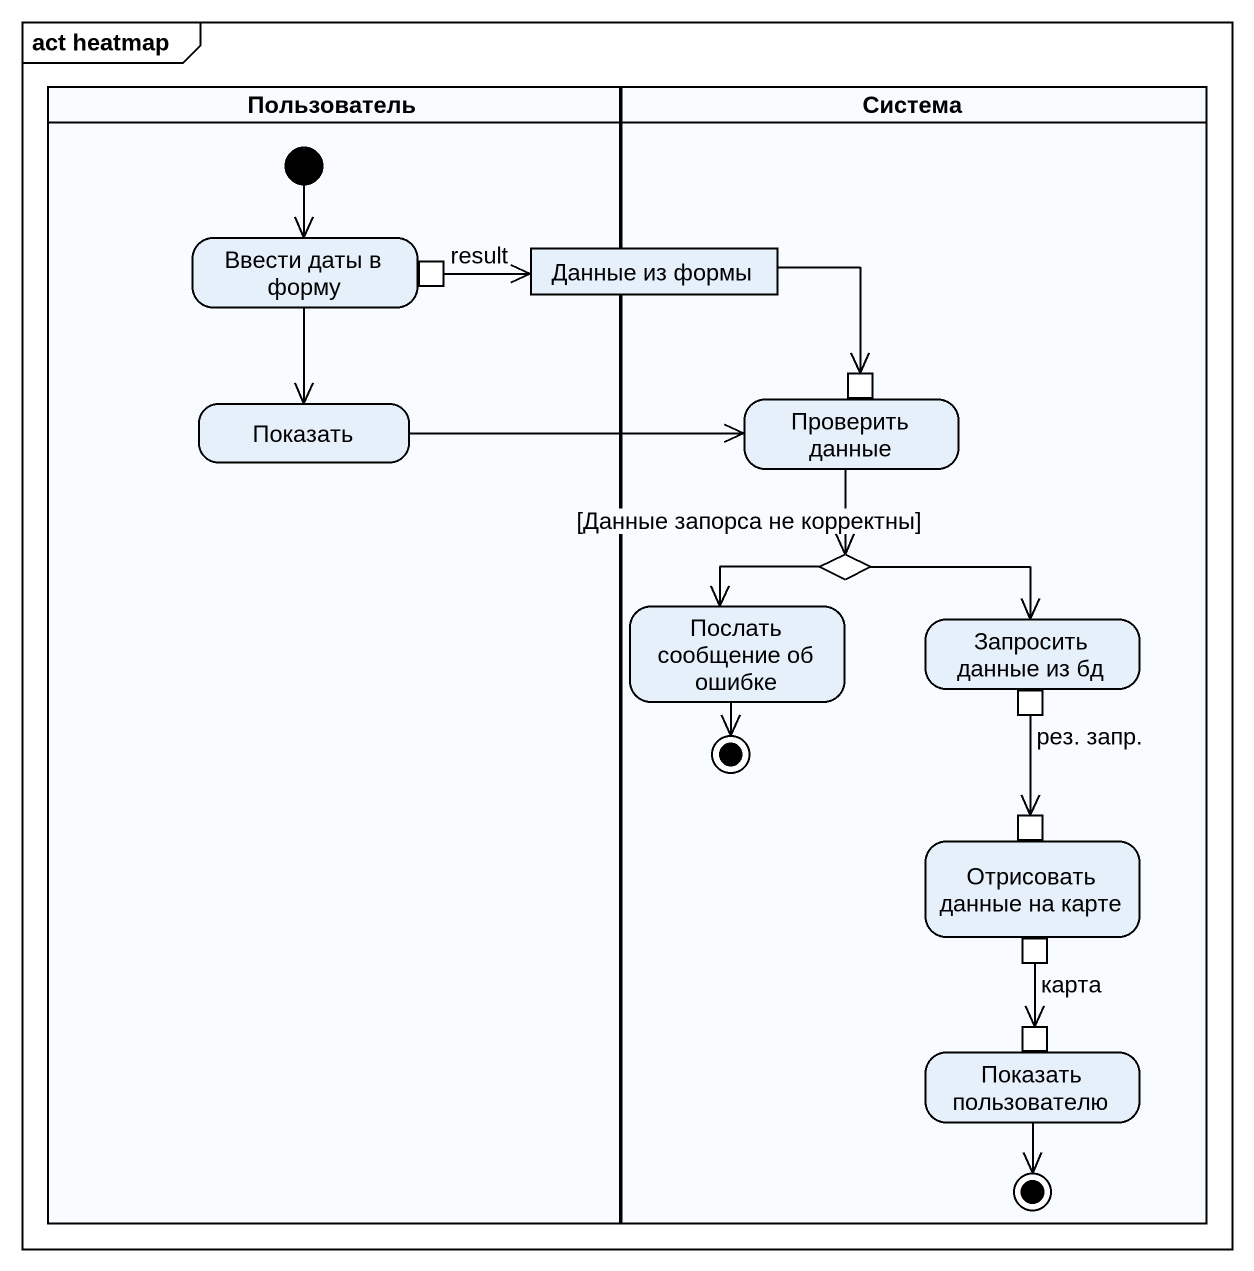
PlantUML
@startuml
mainframe act heatmap
hide empty description
state Пользователь <<partition>> {
  state "Ввести даты в форму" as Ввести_даты_в_форму {
    state result <<outputPin>>
  }
  state Показать
  [*] --> Ввести_даты_в_форму
}
state Система <<partition>> {
  state "Проверить данные" as Проверить_данные {
    state pin1 <<inputPin>>
  }
  state choice1 <<choice>>
  state "Послать сообщение об ошибке" as Послать_сообщение_об_ошибке
  state "Запросить данные из бд" as Запросить_данные_из_бд {
    state "рез. запр." as рез_запр <<outputPin>>
  }
  state final1 <<end>>
  state "Отрисовать данные на карте" as Отрисовать_данные_на_карте {
    state pin2 <<inputPin>>
    state карта <<outputPin>>
  }
  state "Показать пользователю" as Показать_пользователю {
    state pin3 <<inputPin>>
  }
  state final2 <<end>>
}
state "Данные из формы" as Данные_из_формы <<object>>
Ввести_даты_в_форму --> Показать
result -right-> Данные_из_формы
Данные_из_формы -right-> pin1
Показать -right-> Проверить_данные
Проверить_данные --> choice1
choice1 --> Послать_сообщение_об_ошибке : [Данные запорса не корректны]
choice1 -right-> Запросить_данные_из_бд
Послать_сообщение_об_ошибке --> final1
рез_запр --> pin2
карта --> pin3
Показать_пользователю --> final2
@enduml
